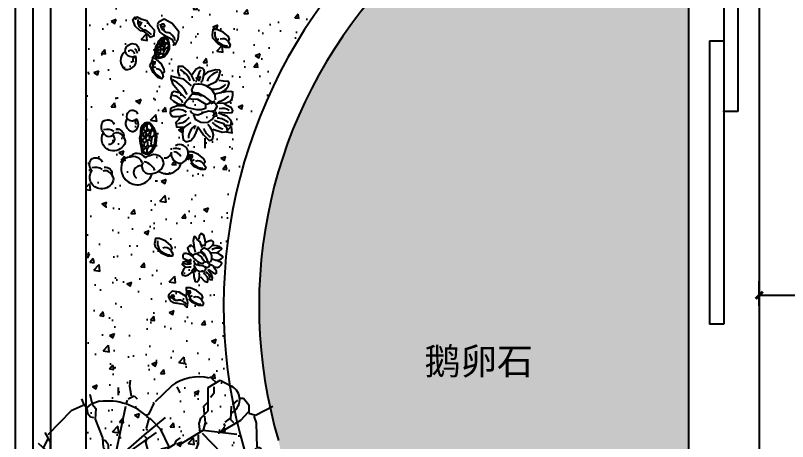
# Model space of a CAD drawing. Extents: x 643133 to 135659452, y -425133 to -387116.
# Drawn here: x 681447 to 683627, y -401698 to -400496 of the extents above; entities that cross this region are included whole.
import ezdxf

# ---------------------------------------------------------------- set-up
doc = ezdxf.new("R2010")
doc.units = 0
doc.header["$LTSCALE"] = 10
doc.header["$MEASUREMENT"] = 0
for name, color, linetype in [('34', 34, 'Continuous'), ('38', 38, 'Continuous'), ('biaozhu', 3, 'Continuous'), ('LAYER2', 35, 'Continuous'), ('LAYER3', 47, 'Continuous')]:
    doc.layers.add(name, color=color, linetype=linetype)
doc.styles.add('ATT', font='')
doc.styles.add('外部标注', font='complex.shx')
doc.styles.get('ATT').set_extended_font_data('SimSun')
doc.dimstyles.new('平面布局内部', dxfattribs={"dimtxt": 60, "dimasz": 20, "dimexe": 40, "dimexo": 0, "dimgap": 50, "dimtad": 1, "dimdec": 0, "dimzin": 0, "dimdsep": 46, "dimtxsty": '外部标注', "dimblk": 'ARCHTICK', "dimcen": 5, "dimclrt": 56, "dimadec": 0, "dimazin": 0, "dimtfac": 1, "dimtdec": 0, "dimtmove": 2, "dimatfit": 3, "dimldrblk": 'DOT', "dimfxl": 40, "dimtolj": 1, "dimtzin": 0, "dimarcsym": 0})

# ---------------------------------------------------------------- blocks, each defined once
blk = doc.blocks.new('A$C5D776419')
at = {"layer": 'LAYER3'}
for p, q in [((342.6, 325.9), (371, 325.9)), ((73.8, 217), (74.3, 221.3)), ((75.9, 222.3), (77.1, 215.1)), ((87.3, 217.8), (84.3, 222.7)), ((61.5, 215.4), (64.7, 211.6)), ((64, 207.6), (64.2, 210)), ((66.2, 204.3), (64, 207.6)), ((64.2, 210), (64.7, 211.6)), ((64.7, 211.6), (67.6, 210.1)), ((65.8, 203.1), (66.2, 204.3)), ((68.8, 202), (65.8, 203.1)), ((67.6, 210.1), (73.3, 213.4)), ((69.5, 209.7), (67.6, 210.1)), ((70.6, 203.6), (68.8, 202)), ((71.4, 209.2), (69.5, 209.7)), ((72.8, 206.8), (70.6, 203.6)), ((71.4, 209.2), (72.8, 206.8)), ((73.4, 205.3), (72.3, 202.1)), ((72.3, 202.1), (75.5, 198.5)), ((73.3, 213.4), (73.8, 217)), ((73.3, 213.4), (75.4, 213.5)), ((73.5, 209.3), (73.3, 213.4)), ((73.4, 205.3), (73.5, 209.3)), ((77.5, 204.9), (73.4, 205.3)), ((75.4, 213.5), (76.5, 213.6)), ((75.5, 198.5), (80.6, 196.5)), ((76.5, 213.6), (77.7, 211.8)), ((77.1, 215.1), (83.2, 211.8)), ((79.6, 206.2), (77.5, 204.9)), ((77.7, 211.8), (79.3, 210.4)), ((78.6, 204.4), (78.5, 205.6)), ((80.3, 203), (78.6, 204.4)), ((79.8, 209.7), (79.6, 206.2)), ((82, 200.3), (80.3, 203)), ((80.6, 196.5), (82.7, 198)), ((82, 208.5), (84.8, 210.3)), ((82.1, 204.5), (82, 208.5)), ((82.7, 198), (82, 200.3)), ((85, 201.3), (82.1, 204.5)), ((83.2, 211.8), (88.7, 210.9)), ((84.8, 210.3), (84.8, 210.3)), ((87.1, 209.7), (84.8, 210.3)), ((84.9, 196.5), (85.8, 199.3)), ((87.5, 193.1), (84.9, 196.5)), ((87.2, 200), (85, 201.3)), ((85.8, 199.3), (88.7, 200.6)), ((89.1, 208.6), (87.1, 209.7)), ((88.8, 214.3), (87.3, 217.8)), ((88.7, 210.9), (88.8, 214.3)), ((88.7, 200.6), (92.1, 199.8)), ((88.8, 214.3), (97.1, 209.9)), ((91.2, 207), (89.1, 208.6)), ((91.2, 207), (94.6, 208)), ((91.6, 203.3), (91.2, 207)), ((95.4, 201.2), (91.6, 203.3)), ((93.5, 202.3), (92.1, 199.8)), ((92.1, 199.8), (92.1, 199.8)), ((95.4, 201.2), (92.7, 199)), ((92.7, 199), (94.1, 195.5)), ((94.6, 208), (97.1, 209.9)), ((99, 200.7), (95.4, 201.2)), ((97.1, 209.9), (101.7, 207.5)), ((101, 200.5), (99, 200.7)), ((104.5, 202.1), (101, 200.5)), ((102, 197.4), (101, 200.5)), ((101.7, 207.5), (104.4, 210)), ((102.7, 194.6), (102, 197.4)), ((104.4, 210), (107.8, 212.2)), ((105.2, 207), (104.5, 202.1)), ((104.5, 202.1), (106.8, 197.6)), ((110.7, 209.9), (105.2, 207)), ((106.8, 197.6), (110, 194.4)), ((89.4, 191.5), (87.5, 193.1)), ((93, 192.3), (89.4, 191.5)), ((94.8, 194.5), (93, 192.3)), ((94.1, 195.5), (95.5, 193.4)), ((95.5, 193.4), (99.1, 191.8)), ((99.1, 191.8), (101.4, 192.7)), ((101.4, 192.7), (102.7, 194.6)), ((108.4, 196), (105.6, 193.7)), ((105.6, 193.7), (106.1, 190.6)), ((106.1, 190.6), (107.4, 186.9)), ((110, 194.4), (111.5, 194.6)), ((111.5, 194.6), (115.1, 195.8)), ((305.7, 172.8), (313.7, 177.7)), ((313.7, 177.7), (324.7, 182.2)), ((319, 172.8), (313.7, 177.7)), ((319.2, 179.9), (325.8, 172)), ((324.7, 182.2), (337.4, 185.7)), ((336.6, 179.5), (331, 183.9)), ((339.9, 176.1), (336.6, 179.5)), ((337.4, 185.7), (348.6, 184.4)), ((339.9, 176.1), (351.4, 174.4)), ((341.1, 172), (339.9, 176.1)), ((348.6, 184.4), (360.8, 182.8)), ((349.3, 171.1), (351.4, 174.4)), ((351.4, 174.4), (359.9, 173.2)), ((359.9, 173.2), (362, 177.3)), ((360.8, 182.8), (369.6, 179.8)), ((362, 177.3), (365.2, 181.3)), ((369.6, 179.8), (364.3, 174.2)), ((369.6, 179.8), (381, 171.4)), ((300.7, 162.6), (301.5, 168.1)), ((302, 157.9), (300.7, 162.6)), ((301.1, 165.4), (306.5, 162.2)), ((301.5, 168.1), (305.7, 172.8)), ((307.7, 152.6), (302, 157.9)), ((306.5, 162.2), (314.7, 162)), ((306.5, 160.1), (306.5, 162.2)), ((307.3, 157.2), (306.5, 160.1)), ((311.3, 154.3), (307.3, 157.2)), ((315.4, 149.4), (307.7, 152.6)), ((315.6, 153), (311.3, 154.3)), ((314.7, 162), (320, 168.3)), ((317.1, 162.4), (314.7, 162)), ((319.5, 153.1), (315.6, 153)), ((319.5, 162.6), (317.1, 162.4)), ((320, 168.3), (319, 172.8)), ((319.5, 162.6), (322.1, 160.4)), ((321, 155.6), (319.5, 153.1)), ((320, 168.3), (322.4, 169.3)), ((321.9, 163.6), (320, 168.3)), ((322.1, 160.4), (321, 155.6)), ((325.6, 158.9), (321.9, 163.6)), ((322.4, 169.3), (325.7, 170)), ((330.5, 160.2), (325.6, 158.9)), ((325.6, 158.9), (325.6, 154.7)), ((325.6, 154.7), (330.9, 151.8)), ((325.7, 170), (327.8, 168.3)), ((325.8, 172), (334.3, 170.7)), ((327.8, 168.3), (330.4, 167.4)), ((332.5, 162.6), (330.5, 160.2)), ((331.3, 166.8), (332.5, 162.6)), ((332.1, 160), (331.5, 161.4)), ((334.7, 159.1), (332.1, 160)), ((334.3, 170.7), (341.1, 172)), ((334.3, 166.3), (336.8, 169.6)), ((336.2, 161.7), (334.3, 166.3)), ((337.8, 156.7), (334.7, 159.1)), ((340.9, 159.1), (336.2, 161.7)), ((339.8, 169.9), (336.8, 169.6)), ((336.8, 169.6), (336.8, 169.6)), ((339.6, 154.2), (337.8, 156.7)), ((337.8, 151.6), (339.6, 154.2)), ((342.6, 169.5), (339.8, 169.9)), ((344.1, 158.5), (340.9, 159.1)), ((345.8, 168.4), (342.6, 169.5)), ((342.7, 157.2), (345.5, 159.9)), ((342.9, 153.4), (342.7, 157.2)), ((347.3, 150.6), (342.9, 153.4)), ((345.5, 159.9), (349.9, 160.3)), ((345.8, 168.4), (349.3, 171.1)), ((347.8, 164.3), (345.8, 168.4)), ((353.2, 163.5), (347.8, 164.3)), ((350.5, 163.9), (349.9, 160.3)), ((349.9, 160.3), (349.9, 160.3)), ((353.2, 163.5), (351, 159.7)), ((351, 159.7), (354.1, 156.2)), ((357.7, 164.4), (353.2, 163.5)), ((354.1, 156.2), (356.7, 154.4)), ((355.4, 155.3), (354.2, 152)), ((356.7, 154.4), (363.6, 153.7)), ((362.1, 164.7), (357.7, 164.4)), ((365.6, 168), (362.1, 164.7)), ((364.6, 161.5), (362.1, 164.7)), ((363.6, 153.7), (366, 155.6)), ((364.3, 174.2), (365.6, 168)), ((366.6, 158.5), (364.6, 161.5)), ((365.6, 168), (370.2, 163.8)), ((366, 155.6), (366.6, 158.5)), ((370.2, 163.8), (375.3, 161.3)), ((372.8, 162.6), (370.5, 158.7)), ((370.5, 158.7), (372.4, 155.3)), ((372.4, 155.3), (375.5, 151.5)), ((375.3, 161.3), (381.4, 161.9)), ((384.8, 159.1), (380.9, 151.9)), ((381, 171.4), (385.2, 164.9)), ((381.4, 161.9), (385.2, 164.9)), ((385.2, 164.9), (384.8, 159.1)), ((321.9, 148.2), (315.4, 149.4)), ((330.7, 148), (321.9, 148.2)), ((342.2, 145.7), (330.7, 148)), ((330.9, 151.8), (337.8, 151.6)), ((355.5, 147.1), (342.2, 145.7)), ((350.4, 149.5), (347.3, 150.6)), ((354.2, 152), (350.4, 149.5)), ((367.9, 150.3), (355.5, 147.1)), ((380.9, 151.9), (367.9, 150.3))]:
    blk.add_line(p, q, dxfattribs=at)
for points in [[(69.7, 391.3), (63.6, 395.6), (55.6, 392), (43.4, 377.3), (36, 359.5), (36, 347.9), (51.5, 345.8), (59.3, 347.3)], [(69.7, 391.3), (78.9, 397.5), (86.3, 395), (86.3, 382.8), (77.1, 364.4), (59.3, 347.3)], [(217.7, 354.1), (213.3, 371.7), (206.4, 383.6), (195.7, 391.7), (187, 394.3), (182.6, 392.4), (181.3, 378), (179.4, 365.4)], [(244.7, 380.5), (239, 396.1), (230.9, 403), (220.8, 404.9), (212.7, 404.9), (210.8, 399.3), (211.4, 384.2), (213.3, 376.1)], [(304.9, 380.5), (306.8, 393.6), (303, 403.7), (291.7, 399.3), (281.7, 388.6), (277.3, 377.3), (272.3, 365.4), (269.1, 366.7), (271, 388.6), (269.8, 402.4), (264.8, 404.9), (256.6, 400.5), (251.6, 389.2), (244.7, 379.8), (243.4, 366.7), (243.4, 359.2)], [(317.5, 348.5), (325.6, 374.8), (323.7, 389.9), (315.6, 388.6), (309.9, 384.2), (302.4, 379.2), (296.8, 361), (292.4, 352.9)], [(664.9, 341.2), (665.9, 358), (662, 365.5), (654.7, 373.1), (652.3, 372.8), (648.2, 367.3), (645.1, 353.5), (646.6, 344.8), (653.4, 337.8), (654.4, 334.2)], [(683.2, 345.8), (686.2, 356.2), (686.2, 364.5), (683.1, 371.9), (679.3, 375.9), (676.4, 376.2), (671.5, 369.1), (666.7, 363.1)], [(705.1, 351.4), (706.9, 361.2), (704.7, 367.3), (700.1, 371.2), (695.8, 373.7), (693.2, 371.3), (689, 363.3), (687.5, 358.5)], [(195.1, 332.2), (182.6, 357.3), (170.7, 364.8), (153.7, 369.8), (150.6, 367.3), (149.3, 356), (156.2, 333.5), (165.6, 322.2), (181.3, 317.8), (185.7, 313.4)], [(234.6, 355.4), (220.2, 354.8), (204.5, 344.7), (194.5, 329.7), (190.1, 314.7), (191.4, 294.6), (205.8, 287.7), (212.7, 290.2), (214.6, 307.1), (222.7, 322.2), (232.8, 334.1), (238.4, 341.6), (239.7, 347.9), (237.2, 353.5)], [(266, 342.2), (264.1, 354.1), (253.5, 360.4), (246.6, 357.9), (241.5, 351.6), (245.3, 342.9)], [(276.7, 293.3), (288.6, 298.4), (297.4, 314), (298, 334.1), (289.9, 345.4), (283.6, 351), (272.3, 352.3), (267.9, 347.9), (266.6, 337.2), (270.4, 322.8), (274.2, 316.5)], [(312.4, 264.5), (331.3, 262.6), (346.9, 263.9), (352.6, 271.4), (349.4, 285.8), (336.9, 295.9), (326.2, 300.9), (314.3, 305.3), (311.8, 307.1), (333.1, 322.2), (348.8, 337.8), (346.3, 347.2), (333.1, 349.8), (323.1, 347.2), (311.2, 340.4), (303.7, 334.1)], [(646.6, 344.8), (641.5, 349.5), (638, 350.2), (636.4, 349.8)], [(736.4, 333.3), (741.4, 339.6), (742.4, 345.9), (735.2, 347), (726.8, 344.5), (721.1, 340), (715, 335.3), (713.7, 336.9), (721.3, 347.7), (724.8, 355.3), (722.9, 358.1), (717.3, 358.2), (711.3, 353.9), (704.9, 351.1), (700.3, 344.6), (698.1, 340.7)], [(240.9, 339.7), (245.3, 336.6), (247.8, 329.7), (241.5, 320.3), (233.4, 305.9), (232.1, 287.1), (231.5, 279.6), (222.7, 285.2), (217.1, 290.2), (219, 309), (222.7, 316.5)], [(249.7, 327.2), (259.1, 327.2), (262.9, 315.3), (262.9, 302.7), (259.7, 290.2), (257.2, 277.7), (252.2, 269.5), (243.4, 268.9), (233.4, 276.4), (232.8, 279.6)], [(414.7, 321.8), (423.9, 327.9), (431.2, 325.5), (431.2, 313.2), (422, 294.9), (412.8, 285.7)], [(646.8, 326.4), (636.9, 327.4), (626.1, 325.8), (615.9, 322.6), (611.6, 315.1), (619, 309.9), (627.4, 308.6)], [(635.6, 328.1), (633.7, 332.3), (630.7, 339.6), (630.7, 342.2)], [(692.4, 341.4), (684.7, 345.4), (673.6, 344.9), (663.8, 340.1), (657, 333.6), (651.7, 322.8), (657.1, 314.9), (661.4, 314.1), (667.5, 322.3), (676.2, 327.7), (685, 330.9), (690.2, 333.1), (692.7, 336), (693.1, 339.6)], [(691, 331.4), (692.3, 328.4), (691.5, 324.1), (685.5, 321.1), (676.9, 316), (670.6, 306.6), (668, 302.9), (665.1, 308.5), (663.7, 312.8), (670.3, 322), (674.5, 324.8)], [(704.7, 325.1), (707.3, 331.9), (703.7, 338.3), (699.3, 339.1), (694.9, 337.4), (694.2, 331.7)], [(695.6, 296.5), (703.3, 295.6), (712.6, 301.1), (718.9, 311.3), (718.1, 319.6), (716.5, 324.4), (711, 328.5), (707.4, 327.5), (703.6, 322.3), (701.2, 313.7), (701.3, 309.3)], [(733.4, 312.9), (745.5, 324.2), (749, 332.6), (744.4, 334.4), (740.2, 333.8), (734.7, 333.4), (726.4, 325.7), (721.6, 322.8)], [(163.8, 289), (157.5, 293.3), (147.1, 301.4), (144.9, 305.3)], [(165.6, 322.2), (154.3, 324.7), (148.7, 322.8), (146.8, 320.9)], [(267.3, 319), (274.2, 316.5), (277.3, 305.3), (276, 295.9), (270.4, 287.7), (264.8, 285.2)], [(414.7, 321.8), (408.5, 326.1), (400.6, 322.4), (388.3, 307.7), (381, 290), (381, 278.4), (397.5, 279.6), (404.3, 277.8)], [(651.2, 318.2), (634.9, 312.5), (628, 304.3), (621.2, 297.8), (619.6, 296.6), (623, 294.2), (631.8, 292.1), (644.2, 294.1), (652.6, 295.8)], [(691.8, 322.2), (696.6, 319.4), (695, 312.1), (691.3, 305.5), (685.9, 300), (680.8, 294.2), (675.8, 291.5), (671, 293.8), (668.1, 300.7), (668.7, 302.5)], [(698.4, 312.7), (701.3, 309.3), (699.5, 302.5), (696, 298), (690.7, 295.5), (687, 295.9)], [(705.6, 270.8), (714.8, 264.2), (723.3, 260.1), (728.5, 262.4), (731.2, 270.8), (727.7, 279.8), (723.6, 285.6), (718.8, 291.4), (718, 293.1), (733.6, 294.6), (746.5, 298), (748, 303.6), (741.9, 308.9), (735.9, 310.6), (727.7, 310.6), (721.9, 309.6)], [(798.1, 316), (792, 320.3), (784, 316.6), (771.8, 301.9), (764.4, 284.2), (764.4, 272.6), (781, 273.8), (787.7, 272)], [(798.1, 316), (807.3, 322.1), (814.6, 319.7), (814.6, 307.4), (805.5, 289.1), (796.3, 279.9)], [(181.3, 295.9), (166.3, 289), (151.8, 277.7), (139.9, 264.5), (139.9, 250.1), (155, 248.9), (168.1, 253.9)], [(194.5, 287.7), (175.7, 265.8), (172.5, 248.2), (168.1, 233.2), (166.9, 230), (173.8, 229.4), (188.2, 233.8), (204.5, 247), (215.2, 256.4)], [(259.7, 228.2), (272.9, 227.5), (278.6, 230), (281.7, 235.1), (281.1, 245.7), (280.4, 256.4), (276.7, 272), (284.2, 253.9), (289.9, 252), (298.6, 243.8), (310.6, 245.7), (311.2, 255.7), (311.2, 268.3), (304.3, 278.3), (298.6, 287.1)], [(665.2, 298.9), (652.8, 296.1), (645, 288), (645.1, 283.6), (652.1, 276.9), (658.8, 278.7), (666.3, 282.6), (672.7, 290.7)], [(667.3, 267.7), (673.9, 263.5), (677.6, 263.1), (680.7, 264.7), (683.6, 270.5), (686.5, 276.2), (689.2, 285.5), (687.7, 273.7), (690.1, 271.1), (692.2, 264.2), (698.9, 261.6), (702.3, 266.6), (706, 273.1), (705.5, 280.4), (705.2, 286.7)], [(676, 291.8), (671.3, 284.5), (667.9, 278.7)], [(230.9, 271.4), (215.2, 257), (210.8, 238.8), (214.6, 232.6), (230.3, 228.8), (238.4, 236.9), (245.9, 248.9), (248.4, 265.8)], [(252.2, 270.2), (251.6, 255.7), (251.6, 244.5)], [(667.3, 267.7), (666.7, 272.8), (668.3, 279.3)], [(820.8, 275.6), (806.1, 277.5), (798.1, 275.6), (789.5, 273.2), (776.7, 253), (774.2, 232.8), (783.4, 223.7), (790.2, 222.4)], [(820.8, 275.6), (811.6, 265.9), (809.7, 253.6), (807.9, 244.5)], [(80, 241.3), (63.6, 249.8), (53.4, 251), (42.3, 251.8), (18.6, 233.6), (7.1, 210.9), (13.9, 196.2), (21.3, 191.9)], [(80, 241.3), (65.1, 233.8), (57.7, 220.2), (51.6, 210.2)], [(259.7, 228.2), (254.7, 235.1), (251.6, 245.7)], [(659.1, 229.3), (653, 233.6), (645, 229.9), (632.8, 215.3), (625.4, 197.5), (625.4, 185.9), (640.9, 183.8), (648.7, 185.3)], [(659.1, 229.3), (668.3, 235.5), (675.6, 233), (675.6, 220.8), (666.5, 202.4), (648.7, 185.3)], [(159.6, 205.7), (155.6, 211.5), (147.4, 210.8), (131.9, 201.8), (119.7, 188.5), (116, 178.3), (131, 174.1), (136.3, 170.3)], [(159.6, 205.7), (169.7, 208.2), (175.3, 203.7), (171.4, 192.9), (157.5, 179.7), (136.3, 170.3)], [(39.7, 143.3), (26.9, 128.4), (7.7, 122.4), (1.5, 127.9), (6.4, 130.2), (0, 134.9), (7.1, 147.8), (10.4, 161.3), (24.7, 171.5), (36.9, 182.5), (54.5, 181.8), (55.4, 177.4), (55.4, 177.4), (55.4, 177.4), (58.3, 171.1)], [(58.3, 171.1), (58.3, 171.1), (50.9, 165.2), (41.9, 153.9), (39.7, 143.3)]]:
    blk.add_lwpolyline(points, dxfattribs=at)
for points in [[(90.3, 224.8), (98.9, 220.6), (106.4, 216.7), (112.7, 211.7), (116.2, 203), (117.9, 195.5), (115.4, 190), (109, 184.4), (100.9, 185.5), (92.2, 185.7), (81.3, 188.4), (73.1, 193.4), (68.1, 195.4), (66.3, 197.4), (60.8, 202.4), (57.4, 209), (57.9, 214.3), (60.6, 219.3), (66.1, 222.2), (74, 223.9), (80.7, 225.2)], [(89.6, 222.2), (97.7, 218.2), (104.9, 214.5), (110.7, 209.9), (113.7, 201.9), (115.1, 195.8), (113.2, 191.6), (108.3, 187.2), (101.4, 188.1), (92.7, 188.3), (82.3, 190.9), (74.3, 195.7), (69.2, 197.8), (64.7, 200.4), (63, 204.1), (60.1, 209.6), (60.5, 213.5), (62.6, 217.4), (67, 219.7), (74.3, 221.3), (80.6, 222.5)], [(337.1, 189), (349, 187.7), (361.5, 186), (371.1, 182.8), (383.4, 173.7), (388.6, 165.7), (388, 158.1), (382.9, 148.8), (368.5, 147), (356.1, 143.9), (342.1, 142.4), (330.3, 144.7), (321.5, 144.9), (314.5, 146.2), (305.8, 149.8), (299, 156.1), (297.4, 162.5), (298.4, 169.5), (303.6, 175.3), (312.2, 180.6), (323.6, 185.3)]]:
    blk.add_lwpolyline(points, close=True, dxfattribs=at)
for points in [[(397.7, 156.3, 0.554492), (396.3, 114.3, 0.332104), (411.3, 91.9, 0.33334), (465.6, 108.9, 0.521738), (441.8, 176.7, 0.33132), (415.3, 209.9, 0.509278), (390.2, 175.3)], [(148.6, 101.1, -0.504313), (99, 100.3, -0.338411), (76.6, 116.2, -0.559999), (96.8, 139.2)], [(324.7, 120.7, -0.504313), (287.6, 106.6, -0.338411), (266.4, 112.4, -0.559999), (275.2, 135.2)], [(317, 74.3, -0.554492), (340, 95.9, -0.332104), (360, 98.5, -0.33334), (377.3, 59.6, -0.521738), (327.3, 39.4, -0.33132), (295.5, 37.9, -0.509278), (302.6, 69.1)], [(424.2, 41, -0.554492), (447.2, 62.5, -0.332104), (467.2, 65.2, -0.33334), (484.5, 26.2, -0.521738), (434.5, 6, -0.33132), (402.7, 4.5, -0.509278), (409.8, 35.8)]]:
    blk.add_lwpolyline(points, format="xyb", dxfattribs=at)
for centre, radius, start, end in [((176, 348.8), 65.2, 12.9137, 43.4256), ((294.6, 374.5), 36.3, 146.874, 193.2506), ((48.6, 385), 31.5, 259.3405, 339.0406), ((81.3, 375.8), 19.4, 126.6014, 200.3492), ((46.9, 390.5), 35.3, 331.5989, 359.0628), ((156.2, 351.4), 48, 351.5761, 43.5138), ((340.7, 357.9), 54.8, 141.2903, 177.2743), ((245, 399.2), 74.8, 315.137, 342.4846), ((202.7, 376.8), 49.7, 196.5429, 245.1539), ((640.6, 340.8), 9.94, 114.6999, 171.6009), ((682.2, 362.1), 29.8, 166.5429, 215.1539), ((300.4, 363.8), 44.4, 289.0158, 329.8629), ((748.3, 310.9), 32.9, 111.2903, 147.2743), ((160.3, 311.4), 16.6, 144.6999, 201.6009), ((179.5, 347.8), 44.2, 229.5964, 270.2565), ((426.2, 306.2), 19.4, 126.6014, 200.3492), ((391.9, 320.9), 35.3, 331.5989, 359.0628), ((809.7, 300.4), 19.4, 126.6014, 200.3492), ((775.3, 315.2), 35.3, 331.5989, 359.0628), ((200.6, 230.5), 57.1, 110.7353, 153.7452), ((342.7, 322.6), 43.6, 215.5141, 269.592), ((393.6, 315.4), 31.5, 259.3405, 339.0406), ((399.2, 295.5), 10.7, 202.1264, 265.2431), ((428.1, 327.1), 49.2, 225.6948, 236.3891), ((398.6, 291.8), 6.45, 293.9266, 48.0138), ((674.9, 277.7), 23, 330.8597, 27.3067), ((777, 309.6), 31.5, 259.3405, 339.0406), ((782.6, 289.8), 10.7, 202.1264, 265.2431), ((811.6, 321.3), 49.2, 225.6948, 236.3891), ((782, 286), 6.45, 293.9266, 48.0138), ((249.2, 205), 76.6, 113.1118, 157.8004), ((258.7, 229.9), 37.1, 114.9882, 172.5612), ((300.5, 250.7), 39.1, 143.3158, 211.1373), ((262.5, 248.9), 38.3, 0.8597, 57.3067), ((384.2, 254.7), 23.9, 94.0352, 211.0303), ((384.6, 248.5), 30.2, 19.2497, 94.0352), ((820.7, 253.6), 21.1, 114.6993, 189.8702), ((70.5, 215.4), 26.3, 94.6993, 169.8702), ((408, 242.1), 36.4, 156.9348, 190.3701), ((403.7, 238), 22.3, 116.4516, 180.2734), ((385.7, 257.8), 27.5, 263.0334, 1.2728), ((401.8, 218.9), 41.1, 326.8412, 73.8909), ((778.1, 247.9), 21.9, 294.1537, 5.2748), ((782.8, 246.6), 25.2, 287.0406, 355.1868), ((790.3, 237.6), 5.59, 340.9179, 43.5115), ((18.1, 227), 27.4, 274.1537, 345.2748), ((380.1, 213.4), 17.8, 350.4088, 71.7286), ((670.7, 213.7), 19.4, 126.6014, 200.3492), ((636.3, 228.5), 35.3, 331.5989, 359.0628), ((789.9, 234.8), 4.63, 93.3388, 260.9296), ((799.2, 235.6), 8.04, 149.7632, 207.9872), ((26.3, 206.5), 5.78, 73.3388, 240.9296), ((23, 223.4), 31.6, 267.0406, 335.1868), ((37.5, 203.5), 10.1, 129.7632, 187.9872), ((28, 209.7), 6.99, 320.9179, 23.5115), ((164.8, 188.3), 18.2, 106.6014, 180.3492), ((139.3, 212.3), 33.1, 311.5989, 339.0628), ((638, 223), 31.5, 259.3405, 339.0406), ((74.8, 143), 39.4, 126.5919, 164.8706), ((139, 206.9), 29.5, 239.3405, 319.0406), ((137.6, 187.6), 10, 182.1264, 245.2431), ((173.2, 206.1), 46.2, 205.6948, 216.3891), ((135.8, 184.5), 6.05, 273.9266, 28.0138), ((549.8, 227.1), 167.8, 197.9849, 204.9565), ((451.5, 145.3), 43.1, 114.0568, 168.5579), ((421.3, 169.4), 21.8, 241.899, 19.4585), ((14, 159.9), 23.8, 255.5511, 343.7544), ((20.8, 144.9), 6.96, 190.5948, 270.14), ((11.4, 128.8), 18.8, 38.3674, 81.9238), ((109.1, 108.3), 27.3, 100.9065, 134.3418), ((121.9, 105.1), 27, 351.3097, 115.7956), ((277, 119.2), 16.5, 310.0038, 48.2432), ((303.5, 116.5), 21.6, 11.3097, 135.7956), ((294.8, 139.3), 10.7, 239.548, 320.8678), ((421.3, 123.7), 26.7, 112.6142, 200.6331), ((439.9, 144), 19.5, 169.0222, 323.1027), ((110.8, 112.5), 16.7, 111.0032, 174.825), ((92, 119.7), 20.6, 290.0038, 28.2432), ((121.5, 135.7), 13.3, 219.548, 300.8678), ((347, 77.2), 20, 110.6435, 198.6624), ((349.8, 49.4), 32.3, 142.7187, 197.2198), ((321.3, 54.6), 16.3, 291.8181, 69.3776), ((344.8, 56.6), 14.6, 348.1739, 142.2544), ((454.3, 43.8), 20, 110.6435, 198.6624), ((457, 16.1), 32.3, 142.7187, 197.2198)]:
    blk.add_arc(centre, radius, start, end, dxfattribs=at)
blk = doc.blocks.new('86787543')
at = {"layer": 'LAYER3'}
for p, q in [((113551.8, -44418.1), (113549.6, -44435)), ((113771.9, -44439.2), (113805.8, -44418.1)), ((113793.1, -44424.4), (113776.1, -44409.6)), ((113805.8, -44418.1), (113837.5, -44435)), ((113517.9, -44439.2), (113517.9, -44460.4)), ((113549.6, -44435), (113553.9, -44462.5)), ((113668.2, -44435), (113621.6, -44479.4)), ((113683, -44437.1), (113691.5, -44454)), ((113771.9, -44458.3), (113771.9, -44439.2)), ((113788.8, -44454), (113788.8, -44437.1)), ((113414.2, -44471), (113420.5, -44487.9)), ((113437.5, -44458.3), (113443.8, -44485.8)), ((113545.4, -44471), (113562.3, -44462.5)), ((113562.3, -44462.5), (113570.8, -44471)), ((113771.9, -44504.8), (113771.9, -44458.3)), ((113778.2, -44466.7), (113788.8, -44454)), ((113860.8, -44468.9), (113871.4, -44468.9)), ((113871.4, -44468.9), (113886.2, -44487.9)), ((113418.4, -44490), (113384.5, -44504.8)), ((113420.5, -44487.9), (113429, -44496.4)), ((113429, -44496.4), (113441.7, -44485.8)), ((113443.8, -44485.8), (113454.4, -44498.5)), ((113445.9, -44483.7), (113465, -44477.3)), ((113511.5, -44621.3), (113539.1, -44492.1)), ((113543.3, -44475.2), (113539.1, -44485.8)), ((113604.7, -44513.3), (113619.5, -44483.7)), ((113759.2, -44492.1), (113769.8, -44481.6)), ((113761.3, -44513.3), (113759.2, -44492.1)), ((113835.4, -44530.2), (113837.5, -44492.1)), ((113854.4, -44475.2), (113839.6, -44487.9)), ((113886.2, -44487.9), (113886.2, -44511.2)), ((113905.2, -44517.5), (113953.9, -44492.1)), ((113384.5, -44504.8), (113318.9, -44572.6)), ((113429, -44498.5), (113431.1, -44511.2)), ((113431.1, -44511.2), (113439.6, -44521.8)), ((113454.4, -44498.5), (113452.3, -44528.1)), ((113596.2, -44517.5), (113604.7, -44513.3)), ((113750.7, -44526), (113771.9, -44504.8)), ((113884.1, -44509.1), (113862.9, -44532.4)), ((113886.2, -44511.2), (113905.2, -44517.5)), ((113439.6, -44521.8), (113448, -44523.9)), ((113452.3, -44528.1), (113473.4, -44581)), ((113592, -44572.6), (113651.2, -44523.9)), ((113604.7, -44523.9), (113596.2, -44553.5)), ((113606.8, -44526), (113636.4, -44555.6)), ((113746.5, -44540.8), (113750.7, -44526)), ((113763.4, -44538.7), (113757.1, -44559.9)), ((113761.3, -44519.7), (113763.4, -44538.7)), ((113862.9, -44532.4), (113805.8, -44566.2)), ((113833.3, -44526), (113818.5, -44536.6)), ((113843.9, -44538.7), (113835.4, -44530.2)), ((113901, -44519.7), (113907.4, -44538.7)), ((113907.4, -44538.7), (113909.5, -44608.6)), ((113596.2, -44553.5), (113600.4, -44559.9)), ((113636.4, -44555.6), (113661.8, -44608.6)), ((113691.5, -44600.1), (113757.1, -44559.9)), ((113748.6, -44566.2), (113746.5, -44540.8)), ((113757.1, -44559.9), (113852.3, -44570.5)), ((113816.3, -44540.8), (113818.5, -44549.3)), ((113318.9, -44583.2), (113306.2, -44608.6)), ((113310.5, -44566.2), (113325.3, -44593.7)), ((113473.4, -44581), (113475.6, -44608.6)), ((113524.2, -44631.8), (113592, -44572.6)), ((113547.5, -44621.3), (113625.8, -44566.2)), ((113592, -44576.8), (113598.3, -44583.2)), ((113680.9, -44589.5), (113693.6, -44581)), ((113744.4, -44598), (113744.4, -44572.6)), ((113755, -44568.3), (113807.9, -44623.4)), ((113291.4, -44595.9), (113325.3, -44627.6)), ((113325.3, -44593.7), (113325.3, -44614.9)), ((113481.9, -44589.5), (113475.6, -44587.4)), ((113490.4, -44602.2), (113481.9, -44589.5)), ((113490.4, -44625.5), (113490.4, -44602.2)), ((113594.1, -44589.5), (113602.6, -44621.3)), ((113661.8, -44608.6), (113678.8, -44598)), ((113678.8, -44598), (113680.9, -44589.5)), ((113683, -44600.1), (113691.5, -44600.1)), ((113729.6, -44634), (113744.4, -44598)), ((113302, -44625.5), (113297.8, -44646.7)), ((113304.1, -44621.3), (113310.5, -44614.9)), ((113310.5, -44614.9), (113352.8, -44655.1)), ((113327.4, -44623.4), (113335.9, -44638.2)), ((113475.6, -44608.6), (113505.2, -44642.4)), ((113511.5, -44634), (113511.5, -44621.3)), ((113541.2, -44621.3), (113547.5, -44621.3)), ((113628, -44621.3), (113625.8, -44631.8)), ((113638.5, -44612.8), (113628, -44621.3)), ((113657.6, -44608.6), (113638.5, -44612.8)), ((113640.7, -44634), (113657.6, -44614.9)), ((113666.1, -44627.6), (113657.6, -44608.6)), ((113807.9, -44623.4), (113852.3, -44623.4)), ((113852.3, -44623.4), (113892.5, -44642.4)), ((113894.7, -44631.8), (113903.1, -44623.4)), ((113903.1, -44623.4), (113907.4, -44610.7)), ((113909.5, -44608.6), (113917.9, -44608.6)), ((113922.2, -44617), (113909.5, -44631.8)), ((113917.9, -44608.6), (113922.2, -44617)), ((113297.8, -44646.7), (113299.9, -44697.5)), ((113486.1, -44680.5), (113511.5, -44634)), ((113505.2, -44642.4), (113524.2, -44631.8)), ((113617.4, -44640.3), (113640.7, -44634)), ((113727.4, -44634), (113653.4, -44667.8)), ((113672.4, -44659.4), (113666.1, -44627.6)), ((113729.6, -44646.7), (113729.6, -44634)), ((113816.3, -44627.6), (113890.4, -44714.4)), ((113822.7, -44634), (113939.1, -44680.5)), ((113917.9, -44638.2), (113905.2, -44627.6)), ((113943.3, -44644.5), (113917.9, -44638.2)), ((113346.4, -44657.2), (113346.4, -44672.1)), ((113352.8, -44655.1), (113365.5, -44667.8)), ((113365.5, -44667.8), (113361.3, -44684.8)), ((113503.1, -44661.5), (113564.5, -44725)), ((113653.4, -44667.8), (113636.4, -44680.5)), ((113666.1, -44667.8), (113670.3, -44680.5)), ((113680.9, -44678.4), (113723.2, -44655.1)), ((113723.2, -44655.1), (113697.8, -44761)), ((113843.9, -44701.7), (113884.1, -44657.2)), ((113270.2, -44695.3), (113350.7, -44691.1)), ((113346.4, -44672.1), (113384.5, -44693.2)), ((113350.7, -44691.1), (113357, -44686.9)), ((113484, -44684.8), (113452.3, -44752.5)), ((113668.2, -44684.8), (113663.9, -44701.7)), ((113670.3, -44680.5), (113680.9, -44678.4)), ((113299.9, -44697.5), (113310.5, -44739.8)), ((113384.5, -44693.2), (113467.1, -44699.6)), ((113467.1, -44699.6), (113473.4, -44703.8)), ((113473.4, -44703.8), (113481.9, -44701.7)), ((113481.9, -44701.7), (113583.5, -44832.9)), ((113522.1, -44701.7), (113556, -44735.6)), ((113657.6, -44735.6), (113666.1, -44708)), ((113812.1, -44718.6), (113843.9, -44701.7)), ((113556, -44735.6), (113562.3, -44735.6)), ((113564.5, -44725), (113564.5, -44735.6)), ((113564.5, -44735.6), (113598.3, -44775.8)), ((113625.8, -44786.4), (113657.6, -44735.6)), ((113299.9, -44739.8), (113308.3, -44739.8)), ((113310.5, -44739.8), (113327.4, -44758.8)), ((113378.2, -44767.3), (113448, -44748.3)), ((113452.3, -44752.5), (113448, -44777.9)), ((113327.4, -44773.7), (113308.3, -44777.9)), ((113327.4, -44758.8), (113329.5, -44771.5)), ((113329.5, -44771.5), (113376.1, -44820.2)), ((113335.9, -44777.9), (113346.4, -44771.5)), ((113346.4, -44771.5), (113378.2, -44767.3)), ((113448, -44777.9), (113467.1, -44796.9)), ((113587.7, -44758.8), (113606.8, -44765.2)), ((113598.3, -44775.8), (113640.7, -44794.8)), ((113606.8, -44765.2), (113606.8, -44775.8)), ((113445.9, -44780), (113412.1, -44854.1)), ((113467.1, -44796.9), (113471.3, -44813.9)), ((113564.5, -44835), (113613.1, -44801.2)), ((113613.1, -44801.2), (113615.3, -44790.6)), ((113376.1, -44820.2), (113443.8, -44847.7)), ((113448, -44841.4), (113469.2, -44818.1)), ((113471.3, -44813.9), (113509.4, -44854.1)), ((113450.2, -44847.7), (113448, -44841.4)), ((113509.4, -44854.1), (113564.5, -44835)), ((113458.6, -44852), (113450.2, -44847.7)), ((113498.8, -44849.9), (113458.6, -44852))]:
    blk.add_line(p, q, dxfattribs=at)
for centre, radius, start, end in [((113746.5, -44547.2), 137.6, 77.8451, 124.9194), ((113818.5, -44473.1), 42.3, 294.2277, 63.4349), ((113488.3, -44640.3), 163, 45, 98.1301), ((113748.6, -44578.9), 150.3, 196.1645, 294.444)]:
    blk.add_arc(centre, radius, start, end, dxfattribs=at)
blk = doc.blocks.new('_ArchTick')
at = {"color": 0, "linetype": 'ByBlock', "const_width": 0.4}
blk.add_lwpolyline([(-0.5, -0.5), (0.5, 0.5)], dxfattribs=at)
blk = doc.blocks.new('*D331')
at = {"layer": '34', "color": 0, "lineweight": -2}
for p, q in [((683547.1, -401314.9), (683547.1, -401244.7)), ((687847.1, -401314.9), (687847.1, -401244.7)), ((683547.1, -401284.7), (687847.1, -401284.7))]:
    blk.add_line(p, q, dxfattribs=at)
at = {"layer": 'Defpoints', "color": 0}
for p in [(687847.1, -401284.7), (683547.1, -401314.9), (687847.1, -401314.9)]:
    blk.add_point(p, dxfattribs=at)
at = {"layer": '34', "color": 0, "lineweight": -2, "xscale": 20, "yscale": 20, "zscale": 20, "rotation": 180}
blk.add_blockref('_ArchTick', (683547.1, -401284.7), dxfattribs=at)
at = {"layer": '34', "color": 0, "lineweight": -2, "xscale": 20, "yscale": 20, "zscale": 20}
blk.add_blockref('_ArchTick', (687847.1, -401284.7), dxfattribs=at)
at = {"layer": '34', "color": 56, "insert": (685697.1, -401204.7), "char_height": 60, "attachment_point": 5, "style": '外部标注'}
blk.add_mtext('\\A1;4300', dxfattribs=at)
blk = doc.blocks.new('_Dot')
at = {"color": 0, "linetype": 'ByBlock', "lineweight": -2}
blk.add_line((-0.5, 0), (-1, 0), dxfattribs=at)
at = {"color": 0, "linetype": 'ByBlock', "const_width": 0.5}
blk.add_lwpolyline([(-0.25, 0, 1), (0.25, 0, 1)], format="xyb", close=True, dxfattribs=at)

msp = doc.modelspace()

# ---------------------------------------------------------------- hatches: boundary and pattern name
at = {"layer": '34'}
h = msp.add_hatch(dxfattribs=at)
h.set_pattern_fill('GRAVEL', color=250, scale=200, style=0)
h.set_pattern_definition([(228.0128, (-7701.886, 200), (-1599.99964643, -1800.00026832), [26.9072, -2663.8176]), (184.9697, (-7719.886, 180), (2400.0002103, 199.9982614), [46.1736, -4571.185]), (132.5104, (-7765.886, 176), (1999.99814367, -2200.00173477), [32.5576, -3223.2064]), (267.2737, (-7843.886, 126), (199.99920355, 4000.000059), [42.0476, -4162.7116]), (292.8337, (-7845.886, 84), (-1000.00198109, 2399.99928236), [41.231, -4081.8746]), (357.2737, (-7829.886, 46), (-4000.000059, 199.99920355), [42.0476, -4162.7116]), (37.6942, (-7787.886, 44), (-2600.001469124, -1999.99808103), [55.6058, -5504.9698]), (72.2553, (-7743.886, 78), (1400.00215254, 4399.99924625), [52.4976, -5197.2642]), (121.4296, (-7727.886, 128), (-1600.00164684, 2599.9990073), [42.19, -4176.8146]), (175.2364, (-7749.886, 164), (2200.00018926, -199.99830653), [48.1664, -2360.1526]), (222.3974, (-7797.886, 168), (-2400.001470215, -2199.998416403), [62.2896, -6166.675]), (138.8141, (-7645.886, 124), (-1400.00058936, 1199.99946267), [21.2602, -2104.7688]), (171.4692, (-7661.886, 138), (2599.99965696, -400.00158201), [40.4474, -4004.3022]), (225, (-7701.89, 144), (-2e-14, -200.000062), [28.2842, -254.5584]), (203.1986, (-7715.886, 168), (999.9999461, 400.00026505), [15.2316, -1507.923]), (291.8014, (-7729.886, 162), (-199.9999821, 600.0000546), [21.5406, -1055.4924]), (30.9638, (-7721.886, 142), (599.9996045, 400.0004967), [34.9858, -1131.2046]), (161.5651, (-7691.886, 160), (400.000087, -199.9996806), [25.2982, -607.1574]), (16.3895, (-7845.886, 162), (2000.00043968, 599.99854196), [35.44, -3508.569]), (70.3462, (-7811.886, 172), (-799.99904947, -2200.00042712), [29.7322, -2943.4816]), (293.1986, (-7691.886, 200), (-400.00026505, 999.9999461), [30.463, -1492.6916]), (343.6105, (-7679.886, 172), (-2000.00043968, 599.99854196), [35.44, -3508.569]), (339.444, (-7845.886, 38), (-1000.0003689, 399.9991993), [34.176, -1674.6248]), (294.7751, (-7813.886, 26), (-999.99843785, 2200.00068437), [28.6356, -2834.9286]), (66.8014, (-7689.886, 0), (400.00026505, 999.9999461), [30.463, -1492.6916]), (17.354, (-7677.886, 28), (-2600.00040382, -799.99890045), [33.5262, -3319.0848]), (69.444, (-7787.886, 0), (-399.9991993, -1000.0003689), [17.088, -1691.7128]), (101.3099, (-7701.886, 0), (-199.9995264, 800.0001504), [10.198, -1009.6058]), (165.9638, (-7703.886, 10), (600.0001092, -199.9996115), [41.231, -783.39]), (186.009, (-7743.886, 20), (1999.99995018, 199.9998635), [38.21, -3782.7846]), (303.6901, (-7721.886, 124), (-200.000267, 399.9999116), [28.8444, -692.2658]), (353.1572, (-7705.886, 100), (3399.999873096, -400.001599585), [50.3588, -4985.5126]), (60.9454, (-7655.886, 94), (-800.00000544, -1400.0000769), [20.5912, -2038.5348]), (90, (-7645.89, 112), (-200, 200), [12, -188]), (120.2564, (-7747.886, 26), (799.99897736, -1400.00049117), [27.7848, -2750.704]), (48.0128, (-7761.886, 50), (1599.99964643, 1800.00026832), [53.8144, -2636.9104]), (0, (-7725.89, 90), (200, 200), [52, -148]), (325.3048, (-7673.886, 90), (-1999.9988518, 1400.00172192), [31.6228, -3130.6548]), (254.0546, (-7647.886, 72), (-199.9999779, -800.0000253), [29.1204, -1426.9016]), (207.646, (-7655.886, 44), (-3799.99916144, -2000.00154263), [47.413, -4693.8948]), (175.4261, (-7697.886, 22), (-2600.00011166, 199.99896023), [50.1598, -4965.8148])])
h.paths.add_polyline_path([(681647.1, -402437.8), (681647.1, -402466.8), (682247.1, -402466.8, -0.414214), (682447.1, -402666.8), (682447.1, -403266.8), (682547.1, -403266.8), (683347.1, -403266.8), (683347.1, -403166.8), (683347.1, -399966.8), (683347.1, -399666.8), (683096.4, -399666.8, 0.00796), (682480.8, -400415.6, 0.250935), (682176.3, -401645.4, -0.484397)])
h = msp.add_hatch(dxfattribs=at)
h.set_pattern_fill('AR-CONC', color=256, scale=20, style=0)
h.set_pattern_definition([(50, (-7845.89, 0), (143.452037, -12.550427), [15, -165]), (355, (-7845.89, 0), (-27.750267, 150.438427), [12, -132]), (100.4514, (-7833.93, -1.05), (115.701876, 137.887908), [12.748038, -140.228422]), (46.1842, (-7845.89, 40), (213.44821, -33.103803), [22.5, -247.5]), (96.6356, (-7828.1, 37.24), (186.93254, 194.823574), [19.12206, -210.3426]), (351.1842, (-7845.89, 40), (186.93239, 194.82372), [18, -198]), (21, (-7825.89, 30), (119.38141, -80.523778), [15, -165]), (326, (-7825.89, 30), (48.663066, 145.03001), [12, -132]), (71.4514, (-7815.94, 23.29), (168.044526, 64.5061), [12.748038, -140.228422]), (37.5, (-7845.886, 0), (2.431971, 66.5787708), [0, -130.4, 0, -134, 0, -132.5]), (7.5, (-7845.886, 0), (52.6139075, 78.8823424), [0, -76.4, 0, -127.4, 0, -50.5]), (327.5, (-7890.486, 0), (106.7644872, -4.5109743), [0, -50, 0, -156, 0, -207]), (317.5, (-7910.49, 0), (116.637234, 20.020996), [0, -65, 0, -103.6, 0, -147])])
h.paths.add_polyline_path([(681647.1, -402337.4, 0.450717), (682093.8, -401722.6, -0.260415), (682404.5, -400350.9, -0.007241), (682965.4, -399666.8), (682597.1, -399666.8), (681647.1, -399666.8)])

# ---------------------------------------------------------------- linework, layer by layer
for p, q in [((683447.1, -399966.8), (683447.1, -401366.8)), ((683487.1, -399966.8), (683487.1, -400766.8)), ((683407.1, -400566.8), (683407.1, -401366.8)), ((683407.1, -400566.8), (683447.1, -400566.8)), ((683487.1, -400766.8), (683447.1, -400766.8)), ((683447.1, -401366.8), (683407.1, -401366.8))]:
    msp.add_line(p, q, dxfattribs=at)
for radius in [1441.7, 1341.7]:
    msp.add_arc((683476.6, -401314.8), radius, 138.0438, 196.4298, dxfattribs=at)
msp.add_point((683447.1, -400766.8), dxfattribs=at)
at = {"layer": '38'}
for p, q in [((681447.1, -403466.8), (681447.1, -399466.8)), ((681497.1, -403416.8), (681497.1, -399516.8)), ((681547.1, -403366.8), (681547.1, -399566.8)), ((681647.1, -403266.8), (681647.1, -399666.8)), ((683347.1, -399966.8), (683347.1, -403166.8)), ((683547.1, -399966.8), (683547.1, -403166.8))]:
    msp.add_line(p, q, dxfattribs=at)

# ---------------------------------------------------------------- block references
at = {"layer": 'biaozhu'}
msp.add_blockref('86787543', (568219.7, -357105.9), dxfattribs=at)
at = {"layer": 'LAYER2', "rotation": 270}
msp.add_blockref('A$C5D776419', (681656.4, -400499.3), dxfattribs=at)

# ---------------------------------------------------------------- texts
at = {"layer": '34', "linetype": 'ByBlock', "lineweight": -3, "insert": (682602, -401433.5), "char_height": 75, "width": 1664.906, "attachment_point": 1, "style": 'ATT'}
msp.add_mtext('鹅卵石', dxfattribs=at)

# ---------------------------------------------------------------- dimensions: what is measured, and where the dimension line sits
at = {"layer": '34'}
dim = msp.add_linear_dim(base=(687847.1, -401284.7), p1=(683547.1, -401314.9), p2=(687847.1, -401314.9), dimstyle='平面布局内部', dxfattribs=at)
dim.commit()
dim.dimension.update_dxf_attribs({"geometry": '*D331', "text_midpoint": (685697.1, -401204.7)})

doc.saveas('drawing.dxf')
